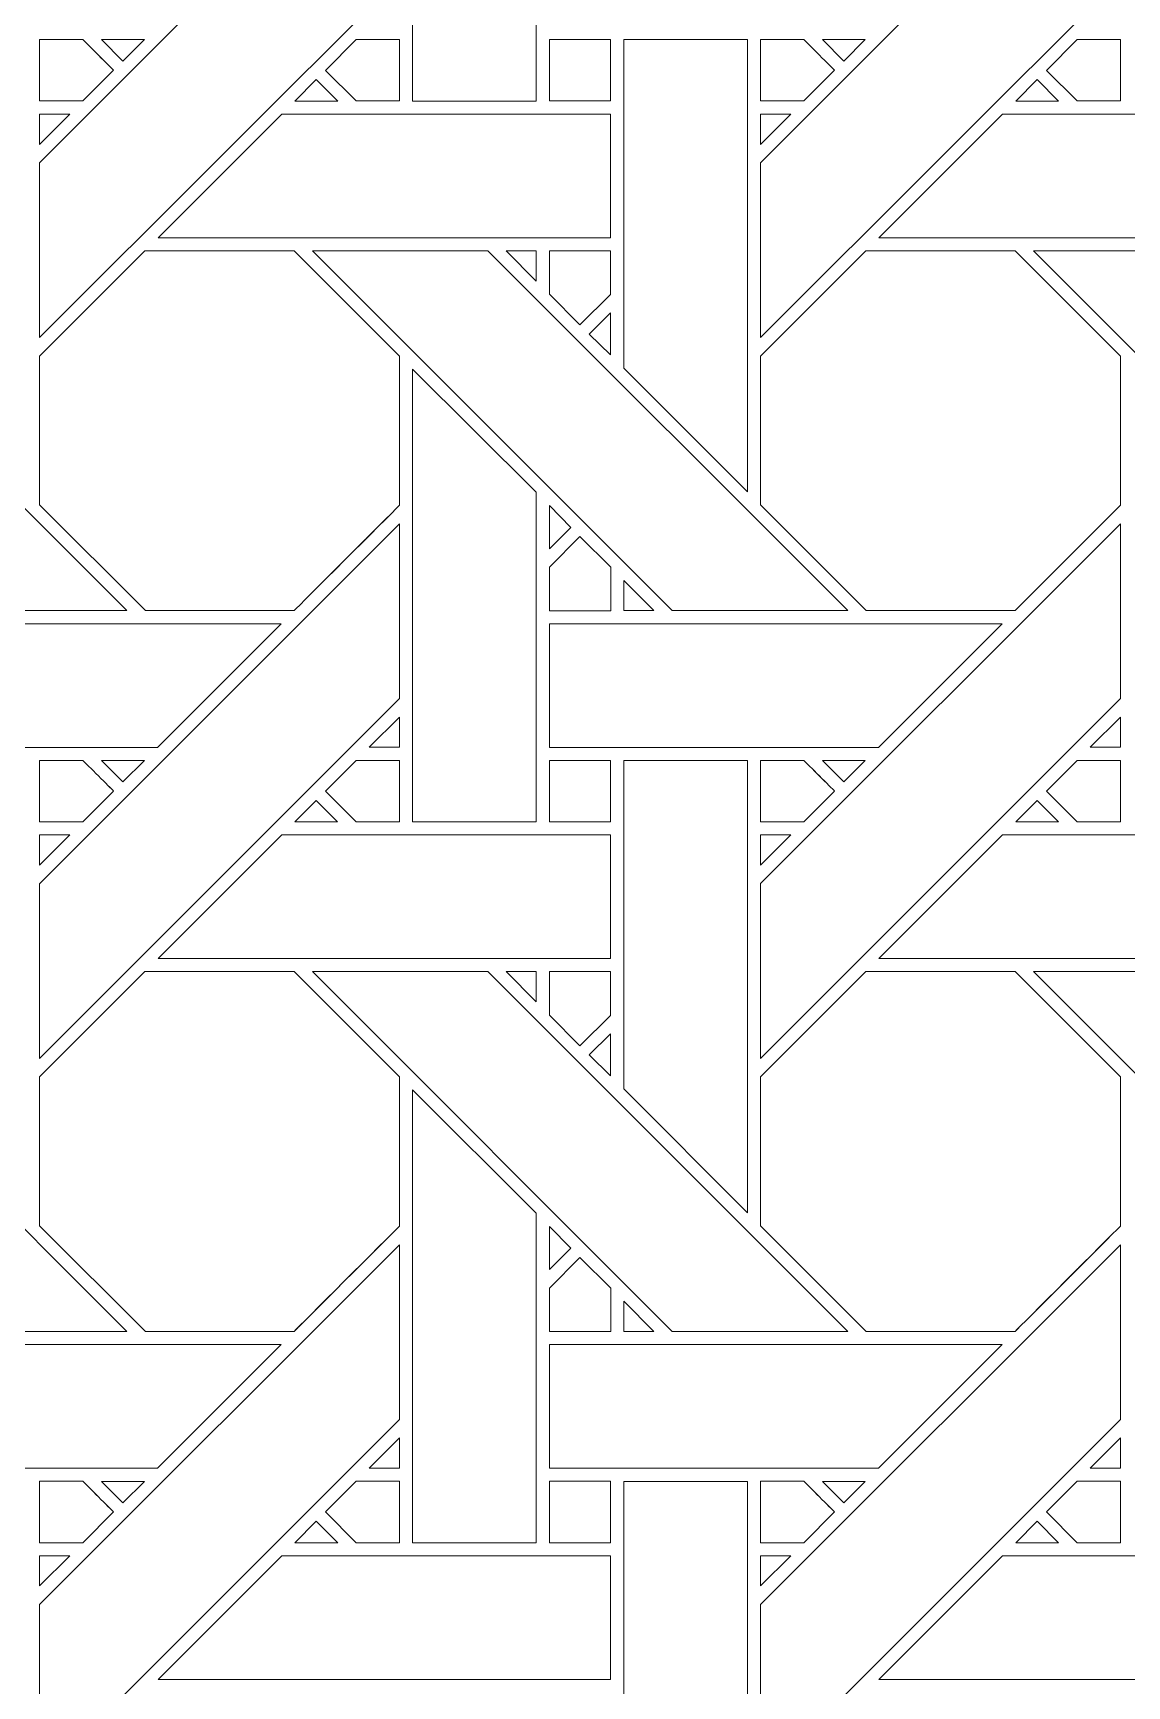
# Model space of a CAD drawing. Header units: inches. Extents: x 3.4 to 21.4, y 0.1 to 18.1.
# Drawn here: x 13.561 to 15, y 13.61 to 15.785 of the extents above; entities that cross this region are included whole.
import ezdxf

# ---------------------------------------------------------------- set-up
doc = ezdxf.new("R2010")
doc.units = ezdxf.units.IN
doc.header["$MEASUREMENT"] = 0
doc.layers.add('Design', color=7, linetype='Continuous', lineweight=0)

msp = doc.modelspace()

# ---------------------------------------------------------------- linework, layer by layer
at = {"layer": 'Design'}
for points, knots in [([(3.3829, 18.0948), (3.3829, 18.0948), (3.3829, 0.0948), (3.3829, 0.0948), (3.3829, 0.0948), (21.3829, 0.0948), (21.3829, 0.0948), (21.3829, 0.0948), (21.3829, 18.0948), (21.3829, 18.0948), (21.3829, 18.0948), (3.3829, 18.0948), (3.3829, 18.0948)], [0, 0, 0, 0, 1, 1, 1, 2, 2, 2, 3, 3, 3, 4, 4, 4, 4]), ([(4.2402, 17.2374), (4.2402, 17.2374), (4.2402, 0.9521), (4.2402, 0.9521), (4.2402, 0.9521), (20.5255, 0.9521), (20.5255, 0.9521), (20.5255, 0.9521), (20.5255, 17.2374), (20.5255, 17.2374), (20.5255, 17.2374), (4.2402, 17.2374), (4.2402, 17.2374)], [0, 0, 0, 0, 1, 1, 1, 2, 2, 2, 3, 3, 3, 4, 4, 4, 4]), ([(14.0599, 15.6955), (14.0599, 15.6955), (14.0599, 16.2913), (14.0599, 16.2913), (14.0599, 16.2913), (14.2227, 16.1292), (14.2227, 16.1292), (14.2227, 16.1292), (14.2227, 15.6955), (14.2227, 15.6955), (14.2227, 15.6955), (14.0599, 15.6955), (14.0599, 15.6955)], [0, 0, 0, 0, 1, 1, 1, 2, 2, 2, 3, 3, 3, 4, 4, 4, 4]), ([(14.0428, 15.8577), (14.0428, 15.8577), (13.5691, 15.3841), (13.5691, 15.3841), (13.5691, 15.3841), (13.5691, 15.6142), (13.5691, 15.6142), (13.5691, 15.6142), (14.0428, 16.0878), (14.0428, 16.0878), (14.0428, 16.0878), (14.0428, 15.8577), (14.0428, 15.8577)], [0, 0, 0, 0, 1, 1, 1, 2, 2, 2, 3, 3, 3, 4, 4, 4, 4]), ([(14.9915, 15.8577), (14.9915, 15.8577), (14.5179, 15.3841), (14.5179, 15.3841), (14.5179, 15.3841), (14.5179, 15.6142), (14.5179, 15.6142), (14.5179, 15.6142), (14.9915, 16.0878), (14.9915, 16.0878), (14.9915, 16.0878), (14.9915, 15.8577), (14.9915, 15.8577)], [0, 0, 0, 0, 1, 1, 1, 2, 2, 2, 3, 3, 3, 4, 4, 4, 4]), ([(13.6262, 15.7763), (13.6313, 15.7712), (13.6621, 15.7404), (13.6665, 15.736), (13.6665, 15.736), (13.6261, 15.6956), (13.6261, 15.6956), (13.6261, 15.6956), (13.5691, 15.6956), (13.5691, 15.6956), (13.5691, 15.6956), (13.5691, 15.7763), (13.5691, 15.7763), (13.5691, 15.7763), (13.6262, 15.7763), (13.6262, 15.7763)], [0, 0, 0, 0, 1, 1, 1, 2, 2, 2, 3, 3, 3, 4, 4, 4, 5, 5, 5, 5]), ([(13.6665, 15.736), (13.6665, 15.736), (13.6261, 15.6956), (13.6261, 15.6956), (13.6261, 15.6956), (13.5691, 15.6956), (13.5691, 15.6956), (13.5691, 15.6956), (13.5691, 15.7763), (13.5691, 15.7763), (13.5691, 15.7763), (13.6262, 15.7763), (13.6262, 15.7763), (13.6314, 15.7711), (13.6623, 15.7403), (13.6665, 15.736)], [0, 0, 0, 0, 1, 1, 1, 2, 2, 2, 3, 3, 3, 4, 4, 4, 5, 5, 5, 5]), ([(13.6505, 15.7763), (13.6505, 15.7763), (13.707, 15.7763), (13.707, 15.7763), (13.707, 15.7763), (13.6787, 15.7481), (13.6787, 15.7481), (13.6787, 15.7481), (13.6505, 15.7763), (13.6505, 15.7763)], [0, 0, 0, 0, 1, 1, 1, 2, 2, 2, 3, 3, 3, 3]), ([(13.9857, 15.6956), (13.9857, 15.6956), (13.9453, 15.7359), (13.9453, 15.7359), (13.9453, 15.7359), (13.9858, 15.7764), (13.9858, 15.7764), (13.9858, 15.7764), (14.0428, 15.7764), (14.0428, 15.7764), (14.0428, 15.7764), (14.0428, 15.6956), (14.0428, 15.6956), (14.0428, 15.6956), (13.9857, 15.6956), (13.9857, 15.6956)], [0, 0, 0, 0, 1, 1, 1, 2, 2, 2, 3, 3, 3, 4, 4, 4, 5, 5, 5, 5]), ([(14.0428, 15.6956), (14.0428, 15.6956), (13.9857, 15.6956), (13.9857, 15.6956), (13.9857, 15.6956), (13.9453, 15.7359), (13.9453, 15.7359), (13.9453, 15.7359), (13.9858, 15.7764), (13.9858, 15.7764), (13.9858, 15.7764), (14.0428, 15.7764), (14.0428, 15.7764), (14.0428, 15.7764), (14.0428, 15.6956), (14.0428, 15.6956)], [0, 0, 0, 0, 1, 1, 1, 2, 2, 2, 3, 3, 3, 4, 4, 4, 5, 5, 5, 5]), ([(14.24, 15.7763), (14.24, 15.7763), (14.3203, 15.7763), (14.3203, 15.7763), (14.3203, 15.7763), (14.3203, 15.6956), (14.3203, 15.6956), (14.3203, 15.6956), (14.24, 15.6956), (14.24, 15.6956), (14.24, 15.6956), (14.24, 15.7763), (14.24, 15.7763)], [0, 0, 0, 0, 1, 1, 1, 2, 2, 2, 3, 3, 3, 4, 4, 4, 4]), ([(14.24, 15.6956), (14.24, 15.6956), (14.24, 15.7763), (14.24, 15.7763), (14.24, 15.7763), (14.3203, 15.7763), (14.3203, 15.7763), (14.3203, 15.7763), (14.3203, 15.6956), (14.3203, 15.6956), (14.3203, 15.6956), (14.24, 15.6956), (14.24, 15.6956)], [0, 0, 0, 0, 1, 1, 1, 2, 2, 2, 3, 3, 3, 4, 4, 4, 4]), ([(14.3378, 15.3441), (14.3378, 15.3441), (14.3378, 15.7763), (14.3378, 15.7763), (14.3378, 15.7763), (14.5007, 15.7763), (14.5007, 15.7763), (14.5007, 15.7763), (14.5007, 15.1812), (14.5007, 15.1812), (14.5007, 15.1812), (14.3378, 15.3441), (14.3378, 15.3441)], [0, 0, 0, 0, 1, 1, 1, 2, 2, 2, 3, 3, 3, 4, 4, 4, 4]), ([(14.5749, 15.7763), (14.5801, 15.7712), (14.6108, 15.7404), (14.6153, 15.736), (14.6153, 15.736), (14.5748, 15.6956), (14.5748, 15.6956), (14.5748, 15.6956), (14.5179, 15.6956), (14.5179, 15.6956), (14.5179, 15.6956), (14.5179, 15.7763), (14.5179, 15.7763), (14.5179, 15.7763), (14.5749, 15.7763), (14.5749, 15.7763)], [0, 0, 0, 0, 1, 1, 1, 2, 2, 2, 3, 3, 3, 4, 4, 4, 5, 5, 5, 5]), ([(14.6153, 15.736), (14.6153, 15.736), (14.5748, 15.6956), (14.5748, 15.6956), (14.5748, 15.6956), (14.5179, 15.6956), (14.5179, 15.6956), (14.5179, 15.6956), (14.5179, 15.7763), (14.5179, 15.7763), (14.5179, 15.7763), (14.5749, 15.7763), (14.5749, 15.7763), (14.5801, 15.7712), (14.6108, 15.7404), (14.6153, 15.736)], [0, 0, 0, 0, 1, 1, 1, 2, 2, 2, 3, 3, 3, 4, 4, 4, 5, 5, 5, 5]), ([(14.5993, 15.7763), (14.5993, 15.7763), (14.6557, 15.7763), (14.6557, 15.7763), (14.6557, 15.7763), (14.6275, 15.7481), (14.6275, 15.7481), (14.6275, 15.7481), (14.5993, 15.7763), (14.5993, 15.7763)], [0, 0, 0, 0, 1, 1, 1, 2, 2, 2, 3, 3, 3, 3]), ([(14.9344, 15.6956), (14.9344, 15.6956), (14.8941, 15.7359), (14.8941, 15.7359), (14.8941, 15.7359), (14.9345, 15.7764), (14.9345, 15.7764), (14.9345, 15.7764), (14.9915, 15.7764), (14.9915, 15.7764), (14.9915, 15.7764), (14.9915, 15.6956), (14.9915, 15.6956), (14.9915, 15.6956), (14.9344, 15.6956), (14.9344, 15.6956)], [0, 0, 0, 0, 1, 1, 1, 2, 2, 2, 3, 3, 3, 4, 4, 4, 5, 5, 5, 5]), ([(14.9915, 15.6956), (14.9915, 15.6956), (14.9344, 15.6956), (14.9344, 15.6956), (14.9344, 15.6956), (14.8941, 15.7359), (14.8941, 15.7359), (14.8941, 15.7359), (14.9345, 15.7764), (14.9345, 15.7764), (14.9345, 15.7764), (14.9915, 15.7764), (14.9915, 15.7764), (14.9915, 15.7764), (14.9915, 15.6956), (14.9915, 15.6956)], [0, 0, 0, 0, 1, 1, 1, 2, 2, 2, 3, 3, 3, 4, 4, 4, 5, 5, 5, 5]), ([(13.905, 15.6955), (13.905, 15.6955), (13.9332, 15.7238), (13.9332, 15.7238), (13.9332, 15.7238), (13.9615, 15.6955), (13.9615, 15.6955), (13.9615, 15.6955), (13.905, 15.6955), (13.905, 15.6955)], [0, 0, 0, 0, 1, 1, 1, 2, 2, 2, 3, 3, 3, 3]), ([(14.8537, 15.6955), (14.8537, 15.6955), (14.8819, 15.7238), (14.8819, 15.7238), (14.8819, 15.7238), (14.9102, 15.6955), (14.9102, 15.6955), (14.9102, 15.6955), (14.8537, 15.6955), (14.8537, 15.6955)], [0, 0, 0, 0, 1, 1, 1, 2, 2, 2, 3, 3, 3, 3]), ([(13.609, 15.6784), (13.609, 15.6784), (13.5691, 15.6385), (13.5691, 15.6385), (13.5691, 15.6385), (13.5691, 15.6784), (13.5691, 15.6784), (13.5691, 15.6784), (13.609, 15.6784), (13.609, 15.6784)], [0, 0, 0, 0, 1, 1, 1, 2, 2, 2, 3, 3, 3, 3]), ([(14.3203, 15.6784), (14.3203, 15.6784), (14.3203, 15.5155), (14.3203, 15.5155), (14.3203, 15.5155), (13.725, 15.5155), (13.725, 15.5155), (13.725, 15.5155), (13.8878, 15.6784), (13.8878, 15.6784), (13.8878, 15.6784), (14.3203, 15.6784), (14.3203, 15.6784)], [0, 0, 0, 0, 1, 1, 1, 2, 2, 2, 3, 3, 3, 4, 4, 4, 4]), ([(14.5577, 15.6784), (14.5577, 15.6784), (14.5179, 15.6385), (14.5179, 15.6385), (14.5179, 15.6385), (14.5179, 15.6784), (14.5179, 15.6784), (14.5179, 15.6784), (14.5577, 15.6784), (14.5577, 15.6784)], [0, 0, 0, 0, 1, 1, 1, 2, 2, 2, 3, 3, 3, 3]), ([(15.269, 15.6784), (15.269, 15.6784), (15.269, 15.5155), (15.269, 15.5155), (15.269, 15.5155), (14.6737, 15.5155), (14.6737, 15.5155), (14.6737, 15.5155), (14.8365, 15.6784), (14.8365, 15.6784), (14.8365, 15.6784), (15.269, 15.6784), (15.269, 15.6784)], [0, 0, 0, 0, 1, 1, 1, 2, 2, 2, 3, 3, 3, 4, 4, 4, 4]), ([(13.6841, 15.0248), (13.6841, 15.0248), (13.4531, 15.0248), (13.4531, 15.0248), (13.4531, 15.0248), (12.9795, 15.4984), (12.9795, 15.4984), (12.9795, 15.4984), (13.2105, 15.4984), (13.2105, 15.4984), (13.2105, 15.4984), (13.6841, 15.0248), (13.6841, 15.0248)], [0, 0, 0, 0, 1, 1, 1, 2, 2, 2, 3, 3, 3, 4, 4, 4, 4]), ([(13.7078, 15.4985), (13.7078, 15.4985), (13.904, 15.4985), (13.904, 15.4985), (13.904, 15.4985), (14.0428, 15.3597), (14.0428, 15.3597), (14.0428, 15.3597), (14.0428, 15.1635), (14.0428, 15.1635), (14.025, 15.1456), (13.9131, 15.0339), (13.9041, 15.0248), (13.9041, 15.0248), (13.7084, 15.0248), (13.7084, 15.0248), (13.7084, 15.0248), (13.5691, 15.1641), (13.5691, 15.1641), (13.5691, 15.1641), (13.5691, 15.3597), (13.5691, 15.3597), (13.5691, 15.3597), (13.7078, 15.4985), (13.7078, 15.4985)], [0, 0, 0, 0, 1, 1, 1, 2, 2, 2, 3, 3, 3, 4, 4, 4, 5, 5, 5, 6, 6, 6, 7, 7, 7, 8, 8, 8, 8]), ([(14.0428, 15.3597), (14.0428, 15.3597), (14.0428, 15.1635), (14.0428, 15.1635), (14.0248, 15.1454), (13.913, 15.0337), (13.9041, 15.0248), (13.9041, 15.0248), (13.7084, 15.0248), (13.7084, 15.0248), (13.7084, 15.0248), (13.5691, 15.1641), (13.5691, 15.1641), (13.5691, 15.1641), (13.5691, 15.3597), (13.5691, 15.3597), (13.5691, 15.3597), (13.7078, 15.4985), (13.7078, 15.4985), (13.7078, 15.4985), (13.904, 15.4985), (13.904, 15.4985), (13.904, 15.4985), (14.0428, 15.3597), (14.0428, 15.3597)], [0, 0, 0, 0, 1, 1, 1, 2, 2, 2, 3, 3, 3, 4, 4, 4, 5, 5, 5, 6, 6, 6, 7, 7, 7, 8, 8, 8, 8]), ([(14.6329, 15.0248), (14.6329, 15.0248), (14.4018, 15.0248), (14.4018, 15.0248), (14.4018, 15.0248), (13.9283, 15.4984), (13.9283, 15.4984), (13.9283, 15.4984), (14.1592, 15.4984), (14.1592, 15.4984), (14.1592, 15.4984), (14.6329, 15.0248), (14.6329, 15.0248)], [0, 0, 0, 0, 1, 1, 1, 2, 2, 2, 3, 3, 3, 4, 4, 4, 4]), ([(14.1833, 15.4984), (14.1833, 15.4984), (14.2228, 15.4984), (14.2228, 15.4984), (14.2228, 15.4984), (14.2228, 15.4586), (14.2228, 15.4586), (14.2228, 15.4586), (14.1833, 15.4984), (14.1833, 15.4984)], [0, 0, 0, 0, 1, 1, 1, 2, 2, 2, 3, 3, 3, 3]), ([(14.3203, 15.4985), (14.3203, 15.4985), (14.3203, 15.4409), (14.3203, 15.4409), (14.3203, 15.4409), (14.2803, 15.4009), (14.2803, 15.4009), (14.2803, 15.4009), (14.24, 15.4413), (14.24, 15.4413), (14.24, 15.4413), (14.24, 15.4985), (14.24, 15.4985), (14.24, 15.4985), (14.3203, 15.4985), (14.3203, 15.4985)], [0, 0, 0, 0, 1, 1, 1, 2, 2, 2, 3, 3, 3, 4, 4, 4, 5, 5, 5, 5]), ([(14.2803, 15.4009), (14.2803, 15.4009), (14.24, 15.4413), (14.24, 15.4413), (14.24, 15.4413), (14.24, 15.4985), (14.24, 15.4985), (14.24, 15.4985), (14.3203, 15.4985), (14.3203, 15.4985), (14.3203, 15.4985), (14.3203, 15.4409), (14.3203, 15.4409), (14.3203, 15.4409), (14.2803, 15.4009), (14.2803, 15.4009)], [0, 0, 0, 0, 1, 1, 1, 2, 2, 2, 3, 3, 3, 4, 4, 4, 5, 5, 5, 5]), ([(14.6566, 15.4985), (14.6566, 15.4985), (14.8528, 15.4985), (14.8528, 15.4985), (14.8528, 15.4985), (14.9915, 15.3597), (14.9915, 15.3597), (14.9915, 15.3597), (14.9915, 15.1635), (14.9915, 15.1635), (14.9737, 15.1456), (14.8618, 15.0339), (14.8528, 15.0248), (14.8528, 15.0248), (14.6571, 15.0248), (14.6571, 15.0248), (14.6571, 15.0248), (14.5179, 15.1641), (14.5179, 15.1641), (14.5179, 15.1641), (14.5179, 15.3597), (14.5179, 15.3597), (14.5179, 15.3597), (14.6566, 15.4985), (14.6566, 15.4985)], [0, 0, 0, 0, 1, 1, 1, 2, 2, 2, 3, 3, 3, 4, 4, 4, 5, 5, 5, 6, 6, 6, 7, 7, 7, 8, 8, 8, 8]), ([(14.9915, 15.3597), (14.9915, 15.3597), (14.9915, 15.1635), (14.9915, 15.1635), (14.9736, 15.1455), (14.8617, 15.0338), (14.8528, 15.0248), (14.8528, 15.0248), (14.6571, 15.0248), (14.6571, 15.0248), (14.6571, 15.0248), (14.5179, 15.1641), (14.5179, 15.1641), (14.5179, 15.1641), (14.5179, 15.3597), (14.5179, 15.3597), (14.5179, 15.3597), (14.6566, 15.4985), (14.6566, 15.4985), (14.6566, 15.4985), (14.8528, 15.4985), (14.8528, 15.4985), (14.8528, 15.4985), (14.9915, 15.3597), (14.9915, 15.3597)], [0, 0, 0, 0, 1, 1, 1, 2, 2, 2, 3, 3, 3, 4, 4, 4, 5, 5, 5, 6, 6, 6, 7, 7, 7, 8, 8, 8, 8]), ([(15.5816, 15.0248), (15.5816, 15.0248), (15.3505, 15.0248), (15.3505, 15.0248), (15.3505, 15.0248), (14.877, 15.4984), (14.877, 15.4984), (14.877, 15.4984), (15.1079, 15.4984), (15.1079, 15.4984), (15.1079, 15.4984), (15.5816, 15.0248), (15.5816, 15.0248)], [0, 0, 0, 0, 1, 1, 1, 2, 2, 2, 3, 3, 3, 4, 4, 4, 4]), ([(14.3203, 15.4166), (14.3203, 15.4166), (14.3203, 15.3614), (14.3203, 15.3614), (14.3203, 15.3614), (14.2925, 15.3888), (14.2925, 15.3888), (14.2925, 15.3888), (14.3203, 15.4166), (14.3203, 15.4166)], [0, 0, 0, 0, 1, 1, 1, 2, 2, 2, 3, 3, 3, 3]), ([(14.0599, 14.7468), (14.0599, 14.7468), (14.0599, 15.3426), (14.0599, 15.3426), (14.0599, 15.3426), (14.2227, 15.1805), (14.2227, 15.1805), (14.2227, 15.1805), (14.2227, 14.7468), (14.2227, 14.7468), (14.2227, 14.7468), (14.0599, 14.7468), (14.0599, 14.7468)], [0, 0, 0, 0, 1, 1, 1, 2, 2, 2, 3, 3, 3, 4, 4, 4, 4]), ([(14.24, 15.1062), (14.24, 15.1062), (14.24, 15.163), (14.24, 15.163), (14.24, 15.163), (14.2682, 15.1344), (14.2682, 15.1344), (14.2682, 15.1344), (14.24, 15.1062), (14.24, 15.1062)], [0, 0, 0, 0, 1, 1, 1, 2, 2, 2, 3, 3, 3, 3]), ([(14.0428, 14.909), (14.0428, 14.909), (13.5691, 14.4354), (13.5691, 14.4354), (13.5691, 14.4354), (13.5691, 14.6654), (13.5691, 14.6654), (13.5691, 14.6654), (14.0428, 15.139), (14.0428, 15.139), (14.0428, 15.139), (14.0428, 14.909), (14.0428, 14.909)], [0, 0, 0, 0, 1, 1, 1, 2, 2, 2, 3, 3, 3, 4, 4, 4, 4]), ([(14.24, 15.0246), (14.24, 15.0246), (14.24, 15.0819), (14.24, 15.0819), (14.24, 15.0819), (14.2803, 15.1222), (14.2803, 15.1222), (14.2803, 15.1222), (14.3207, 15.0819), (14.3207, 15.0819), (14.3207, 15.0819), (14.3207, 15.0246), (14.3207, 15.0246), (14.3207, 15.0246), (14.24, 15.0246), (14.24, 15.0246)], [0, 0, 0, 0, 1, 1, 1, 2, 2, 2, 3, 3, 3, 4, 4, 4, 5, 5, 5, 5]), ([(14.2803, 15.1222), (14.2803, 15.1222), (14.3207, 15.0819), (14.3207, 15.0819), (14.3207, 15.0819), (14.3207, 15.0246), (14.3207, 15.0246), (14.3207, 15.0246), (14.24, 15.0246), (14.24, 15.0246), (14.24, 15.0246), (14.24, 15.0819), (14.24, 15.0819), (14.24, 15.0819), (14.2803, 15.1222), (14.2803, 15.1222)], [0, 0, 0, 0, 1, 1, 1, 2, 2, 2, 3, 3, 3, 4, 4, 4, 5, 5, 5, 5]), ([(14.9915, 14.909), (14.9915, 14.909), (14.5179, 14.4354), (14.5179, 14.4354), (14.5179, 14.4354), (14.5179, 14.6655), (14.5179, 14.6655), (14.5179, 14.6655), (14.9915, 15.1391), (14.9915, 15.1391), (14.9915, 15.1391), (14.9915, 14.909), (14.9915, 14.909)], [0, 0, 0, 0, 1, 1, 1, 2, 2, 2, 3, 3, 3, 4, 4, 4, 4]), ([(14.3379, 15.0248), (14.3379, 15.0248), (14.3379, 15.0646), (14.3379, 15.0646), (14.3379, 15.0646), (14.3776, 15.0248), (14.3776, 15.0248), (14.3776, 15.0248), (14.3379, 15.0248), (14.3379, 15.0248)], [0, 0, 0, 0, 1, 1, 1, 2, 2, 2, 3, 3, 3, 3]), ([(13.887, 15.0075), (13.887, 15.0075), (13.7242, 14.8448), (13.7242, 14.8448), (13.7242, 14.8448), (13.2913, 14.8448), (13.2913, 14.8448), (13.2913, 14.8448), (13.2913, 15.0075), (13.2913, 15.0075), (13.2913, 15.0075), (13.887, 15.0075), (13.887, 15.0075)], [0, 0, 0, 0, 1, 1, 1, 2, 2, 2, 3, 3, 3, 4, 4, 4, 4]), ([(14.8357, 15.0075), (14.8357, 15.0075), (14.673, 14.8448), (14.673, 14.8448), (14.673, 14.8448), (14.24, 14.8448), (14.24, 14.8448), (14.24, 14.8448), (14.24, 15.0075), (14.24, 15.0075), (14.24, 15.0075), (14.8357, 15.0075), (14.8357, 15.0075)], [0, 0, 0, 0, 1, 1, 1, 2, 2, 2, 3, 3, 3, 4, 4, 4, 4]), ([(14.003, 14.8449), (14.003, 14.8449), (14.0428, 14.8846), (14.0428, 14.8846), (14.0428, 14.8846), (14.0428, 14.8449), (14.0428, 14.8449), (14.0428, 14.8449), (14.003, 14.8449), (14.003, 14.8449)], [0, 0, 0, 0, 1, 1, 1, 2, 2, 2, 3, 3, 3, 3]), ([(14.9517, 14.8449), (14.9517, 14.8449), (14.9915, 14.8846), (14.9915, 14.8846), (14.9915, 14.8846), (14.9915, 14.8449), (14.9915, 14.8449), (14.9915, 14.8449), (14.9517, 14.8449), (14.9517, 14.8449)], [0, 0, 0, 0, 1, 1, 1, 2, 2, 2, 3, 3, 3, 3]), ([(13.6262, 14.8276), (13.6313, 14.8225), (13.6621, 14.7917), (13.6665, 14.7873), (13.6665, 14.7873), (13.6261, 14.7468), (13.6261, 14.7468), (13.6261, 14.7468), (13.5691, 14.7468), (13.5691, 14.7468), (13.5691, 14.7468), (13.5691, 14.8276), (13.5691, 14.8276), (13.5691, 14.8276), (13.6262, 14.8276), (13.6262, 14.8276)], [0, 0, 0, 0, 1, 1, 1, 2, 2, 2, 3, 3, 3, 4, 4, 4, 5, 5, 5, 5]), ([(13.6665, 14.7873), (13.6665, 14.7873), (13.6261, 14.7468), (13.6261, 14.7468), (13.6261, 14.7468), (13.5691, 14.7468), (13.5691, 14.7468), (13.5691, 14.7468), (13.5691, 14.8276), (13.5691, 14.8276), (13.5691, 14.8276), (13.6262, 14.8276), (13.6262, 14.8276), (13.6312, 14.8226), (13.662, 14.7918), (13.6665, 14.7873)], [0, 0, 0, 0, 1, 1, 1, 2, 2, 2, 3, 3, 3, 4, 4, 4, 5, 5, 5, 5]), ([(13.6505, 14.8276), (13.6505, 14.8276), (13.707, 14.8276), (13.707, 14.8276), (13.707, 14.8276), (13.6787, 14.7994), (13.6787, 14.7994), (13.6787, 14.7994), (13.6505, 14.8276), (13.6505, 14.8276)], [0, 0, 0, 0, 1, 1, 1, 2, 2, 2, 3, 3, 3, 3]), ([(13.9857, 14.7468), (13.9857, 14.7468), (13.9453, 14.7872), (13.9453, 14.7872), (13.9453, 14.7872), (13.9858, 14.8276), (13.9858, 14.8276), (13.9858, 14.8276), (14.0428, 14.8276), (14.0428, 14.8276), (14.0428, 14.8276), (14.0428, 14.7468), (14.0428, 14.7468), (14.0428, 14.7468), (13.9857, 14.7468), (13.9857, 14.7468)], [0, 0, 0, 0, 1, 1, 1, 2, 2, 2, 3, 3, 3, 4, 4, 4, 5, 5, 5, 5]), ([(14.0428, 14.7468), (14.0428, 14.7468), (13.9857, 14.7468), (13.9857, 14.7468), (13.9857, 14.7468), (13.9453, 14.7872), (13.9453, 14.7872), (13.9453, 14.7872), (13.9858, 14.8276), (13.9858, 14.8276), (13.9858, 14.8276), (14.0428, 14.8276), (14.0428, 14.8276), (14.0428, 14.8276), (14.0428, 14.7468), (14.0428, 14.7468)], [0, 0, 0, 0, 1, 1, 1, 2, 2, 2, 3, 3, 3, 4, 4, 4, 5, 5, 5, 5]), ([(14.24, 14.8276), (14.24, 14.8276), (14.3203, 14.8276), (14.3203, 14.8276), (14.3203, 14.8276), (14.3203, 14.7468), (14.3203, 14.7468), (14.3203, 14.7468), (14.24, 14.7468), (14.24, 14.7468), (14.24, 14.7468), (14.24, 14.8276), (14.24, 14.8276)], [0, 0, 0, 0, 1, 1, 1, 2, 2, 2, 3, 3, 3, 4, 4, 4, 4]), ([(14.24, 14.7468), (14.24, 14.7468), (14.24, 14.8276), (14.24, 14.8276), (14.24, 14.8276), (14.3203, 14.8276), (14.3203, 14.8276), (14.3203, 14.8276), (14.3203, 14.7468), (14.3203, 14.7468), (14.3203, 14.7468), (14.24, 14.7468), (14.24, 14.7468)], [0, 0, 0, 0, 1, 1, 1, 2, 2, 2, 3, 3, 3, 4, 4, 4, 4]), ([(14.3378, 14.3954), (14.3378, 14.3954), (14.3378, 14.8276), (14.3378, 14.8276), (14.3378, 14.8276), (14.5007, 14.8276), (14.5007, 14.8276), (14.5007, 14.8276), (14.5007, 14.2324), (14.5007, 14.2324), (14.5007, 14.2324), (14.3378, 14.3954), (14.3378, 14.3954)], [0, 0, 0, 0, 1, 1, 1, 2, 2, 2, 3, 3, 3, 4, 4, 4, 4]), ([(14.5749, 14.8276), (14.5801, 14.8225), (14.6108, 14.7917), (14.6153, 14.7873), (14.6153, 14.7873), (14.5748, 14.7468), (14.5748, 14.7468), (14.5748, 14.7468), (14.5179, 14.7468), (14.5179, 14.7468), (14.5179, 14.7468), (14.5179, 14.8276), (14.5179, 14.8276), (14.5179, 14.8276), (14.5749, 14.8276), (14.5749, 14.8276)], [0, 0, 0, 0, 1, 1, 1, 2, 2, 2, 3, 3, 3, 4, 4, 4, 5, 5, 5, 5]), ([(14.6153, 14.7873), (14.6153, 14.7873), (14.5748, 14.7468), (14.5748, 14.7468), (14.5748, 14.7468), (14.5179, 14.7468), (14.5179, 14.7468), (14.5179, 14.7468), (14.5179, 14.8276), (14.5179, 14.8276), (14.5179, 14.8276), (14.5749, 14.8276), (14.5749, 14.8276), (14.5802, 14.8224), (14.6109, 14.7916), (14.6153, 14.7873)], [0, 0, 0, 0, 1, 1, 1, 2, 2, 2, 3, 3, 3, 4, 4, 4, 5, 5, 5, 5]), ([(14.5993, 14.8276), (14.5993, 14.8276), (14.6557, 14.8276), (14.6557, 14.8276), (14.6557, 14.8276), (14.6275, 14.7994), (14.6275, 14.7994), (14.6275, 14.7994), (14.5993, 14.8276), (14.5993, 14.8276)], [0, 0, 0, 0, 1, 1, 1, 2, 2, 2, 3, 3, 3, 3]), ([(14.9344, 14.7468), (14.9344, 14.7468), (14.8941, 14.7872), (14.8941, 14.7872), (14.8941, 14.7872), (14.9345, 14.8276), (14.9345, 14.8276), (14.9345, 14.8276), (14.9915, 14.8276), (14.9915, 14.8276), (14.9915, 14.8276), (14.9915, 14.7468), (14.9915, 14.7468), (14.9915, 14.7468), (14.9344, 14.7468), (14.9344, 14.7468)], [0, 0, 0, 0, 1, 1, 1, 2, 2, 2, 3, 3, 3, 4, 4, 4, 5, 5, 5, 5]), ([(14.9915, 14.7468), (14.9915, 14.7468), (14.9344, 14.7468), (14.9344, 14.7468), (14.9344, 14.7468), (14.8941, 14.7872), (14.8941, 14.7872), (14.8941, 14.7872), (14.9345, 14.8276), (14.9345, 14.8276), (14.9345, 14.8276), (14.9915, 14.8276), (14.9915, 14.8276), (14.9915, 14.8276), (14.9915, 14.7468), (14.9915, 14.7468)], [0, 0, 0, 0, 1, 1, 1, 2, 2, 2, 3, 3, 3, 4, 4, 4, 5, 5, 5, 5]), ([(13.905, 14.7468), (13.905, 14.7468), (13.9332, 14.775), (13.9332, 14.775), (13.9332, 14.775), (13.9614, 14.7468), (13.9614, 14.7468), (13.9614, 14.7468), (13.905, 14.7468), (13.905, 14.7468)], [0, 0, 0, 0, 1, 1, 1, 2, 2, 2, 3, 3, 3, 3]), ([(14.8537, 14.7468), (14.8537, 14.7468), (14.8819, 14.775), (14.8819, 14.775), (14.8819, 14.775), (14.9102, 14.7468), (14.9102, 14.7468), (14.9102, 14.7468), (14.8537, 14.7468), (14.8537, 14.7468)], [0, 0, 0, 0, 1, 1, 1, 2, 2, 2, 3, 3, 3, 3]), ([(13.609, 14.7296), (13.609, 14.7296), (13.5691, 14.6898), (13.5691, 14.6898), (13.5691, 14.6898), (13.5691, 14.7296), (13.5691, 14.7296), (13.5691, 14.7296), (13.609, 14.7296), (13.609, 14.7296)], [0, 0, 0, 0, 1, 1, 1, 2, 2, 2, 3, 3, 3, 3]), ([(14.3203, 14.7296), (14.3203, 14.7296), (14.3203, 14.5668), (14.3203, 14.5668), (14.3203, 14.5668), (13.725, 14.5668), (13.725, 14.5668), (13.725, 14.5668), (13.8878, 14.7296), (13.8878, 14.7296), (13.8878, 14.7296), (14.3203, 14.7296), (14.3203, 14.7296)], [0, 0, 0, 0, 1, 1, 1, 2, 2, 2, 3, 3, 3, 4, 4, 4, 4]), ([(14.5577, 14.7296), (14.5577, 14.7296), (14.5179, 14.6898), (14.5179, 14.6898), (14.5179, 14.6898), (14.5179, 14.7296), (14.5179, 14.7296), (14.5179, 14.7296), (14.5577, 14.7296), (14.5577, 14.7296)], [0, 0, 0, 0, 1, 1, 1, 2, 2, 2, 3, 3, 3, 3]), ([(15.269, 14.7296), (15.269, 14.7296), (15.269, 14.5668), (15.269, 14.5668), (15.269, 14.5668), (14.6737, 14.5668), (14.6737, 14.5668), (14.6737, 14.5668), (14.8365, 14.7296), (14.8365, 14.7296), (14.8365, 14.7296), (15.269, 14.7296), (15.269, 14.7296)], [0, 0, 0, 0, 1, 1, 1, 2, 2, 2, 3, 3, 3, 4, 4, 4, 4]), ([(13.6841, 14.076), (13.6841, 14.076), (13.4531, 14.076), (13.4531, 14.076), (13.4531, 14.076), (12.9795, 14.5497), (12.9795, 14.5497), (12.9795, 14.5497), (13.2105, 14.5497), (13.2105, 14.5497), (13.2105, 14.5497), (13.6841, 14.076), (13.6841, 14.076)], [0, 0, 0, 0, 1, 1, 1, 2, 2, 2, 3, 3, 3, 4, 4, 4, 4]), ([(13.7078, 14.5497), (13.7078, 14.5497), (13.904, 14.5497), (13.904, 14.5497), (13.904, 14.5497), (14.0428, 14.411), (14.0428, 14.411), (14.0428, 14.411), (14.0428, 14.2148), (14.0428, 14.2148), (14.025, 14.1969), (13.9131, 14.0851), (13.9041, 14.0761), (13.9041, 14.0761), (13.7084, 14.0761), (13.7084, 14.0761), (13.7084, 14.0761), (13.5691, 14.2153), (13.5691, 14.2153), (13.5691, 14.2153), (13.5691, 14.411), (13.5691, 14.411), (13.5691, 14.411), (13.7078, 14.5497), (13.7078, 14.5497)], [0, 0, 0, 0, 1, 1, 1, 2, 2, 2, 3, 3, 3, 4, 4, 4, 5, 5, 5, 6, 6, 6, 7, 7, 7, 8, 8, 8, 8]), ([(14.0428, 14.411), (14.0428, 14.411), (14.0428, 14.2148), (14.0428, 14.2148), (14.0244, 14.1963), (13.9126, 14.0847), (13.9041, 14.0761), (13.9041, 14.0761), (13.7084, 14.0761), (13.7084, 14.0761), (13.7084, 14.0761), (13.5691, 14.2153), (13.5691, 14.2153), (13.5691, 14.2153), (13.5691, 14.411), (13.5691, 14.411), (13.5691, 14.411), (13.7078, 14.5497), (13.7078, 14.5497), (13.7078, 14.5497), (13.904, 14.5497), (13.904, 14.5497), (13.904, 14.5497), (14.0428, 14.411), (14.0428, 14.411)], [0, 0, 0, 0, 1, 1, 1, 2, 2, 2, 3, 3, 3, 4, 4, 4, 5, 5, 5, 6, 6, 6, 7, 7, 7, 8, 8, 8, 8]), ([(14.6329, 14.076), (14.6329, 14.076), (14.4018, 14.076), (14.4018, 14.076), (14.4018, 14.076), (13.9283, 14.5497), (13.9283, 14.5497), (13.9283, 14.5497), (14.1592, 14.5497), (14.1592, 14.5497), (14.1592, 14.5497), (14.6329, 14.076), (14.6329, 14.076)], [0, 0, 0, 0, 1, 1, 1, 2, 2, 2, 3, 3, 3, 4, 4, 4, 4]), ([(14.1833, 14.5497), (14.1833, 14.5497), (14.2228, 14.5497), (14.2228, 14.5497), (14.2228, 14.5497), (14.2228, 14.5099), (14.2228, 14.5099), (14.2228, 14.5099), (14.1833, 14.5497), (14.1833, 14.5497)], [0, 0, 0, 0, 1, 1, 1, 2, 2, 2, 3, 3, 3, 3]), ([(14.3203, 14.5497), (14.3203, 14.5497), (14.3203, 14.4921), (14.3203, 14.4921), (14.3203, 14.4921), (14.2803, 14.4522), (14.2803, 14.4522), (14.2803, 14.4522), (14.24, 14.4925), (14.24, 14.4925), (14.24, 14.4925), (14.24, 14.5497), (14.24, 14.5497), (14.24, 14.5497), (14.3203, 14.5497), (14.3203, 14.5497)], [0, 0, 0, 0, 1, 1, 1, 2, 2, 2, 3, 3, 3, 4, 4, 4, 5, 5, 5, 5]), ([(14.2803, 14.4522), (14.2803, 14.4522), (14.24, 14.4925), (14.24, 14.4925), (14.24, 14.4925), (14.24, 14.5497), (14.24, 14.5497), (14.24, 14.5497), (14.3203, 14.5497), (14.3203, 14.5497), (14.3203, 14.5497), (14.3203, 14.4921), (14.3203, 14.4921), (14.3203, 14.4921), (14.2803, 14.4522), (14.2803, 14.4522)], [0, 0, 0, 0, 1, 1, 1, 2, 2, 2, 3, 3, 3, 4, 4, 4, 5, 5, 5, 5]), ([(14.6566, 14.5497), (14.6566, 14.5497), (14.8528, 14.5497), (14.8528, 14.5497), (14.8528, 14.5497), (14.9915, 14.411), (14.9915, 14.411), (14.9915, 14.411), (14.9915, 14.2148), (14.9915, 14.2148), (14.9737, 14.1969), (14.8618, 14.0851), (14.8528, 14.0761), (14.8528, 14.0761), (14.6571, 14.0761), (14.6571, 14.0761), (14.6571, 14.0761), (14.5179, 14.2153), (14.5179, 14.2153), (14.5179, 14.2153), (14.5179, 14.411), (14.5179, 14.411), (14.5179, 14.411), (14.6566, 14.5497), (14.6566, 14.5497)], [0, 0, 0, 0, 1, 1, 1, 2, 2, 2, 3, 3, 3, 4, 4, 4, 5, 5, 5, 6, 6, 6, 7, 7, 7, 8, 8, 8, 8]), ([(14.9915, 14.411), (14.9915, 14.411), (14.9915, 14.2148), (14.9915, 14.2148), (14.9734, 14.1965), (14.8615, 14.0848), (14.8528, 14.0761), (14.8528, 14.0761), (14.6571, 14.0761), (14.6571, 14.0761), (14.6571, 14.0761), (14.5179, 14.2153), (14.5179, 14.2153), (14.5179, 14.2153), (14.5179, 14.411), (14.5179, 14.411), (14.5179, 14.411), (14.6566, 14.5497), (14.6566, 14.5497), (14.6566, 14.5497), (14.8528, 14.5497), (14.8528, 14.5497), (14.8528, 14.5497), (14.9915, 14.411), (14.9915, 14.411)], [0, 0, 0, 0, 1, 1, 1, 2, 2, 2, 3, 3, 3, 4, 4, 4, 5, 5, 5, 6, 6, 6, 7, 7, 7, 8, 8, 8, 8]), ([(15.5816, 14.076), (15.5816, 14.076), (15.3506, 14.076), (15.3506, 14.076), (15.3506, 14.076), (14.877, 14.5497), (14.877, 14.5497), (14.877, 14.5497), (15.1079, 14.5497), (15.1079, 14.5497), (15.1079, 14.5497), (15.5816, 14.076), (15.5816, 14.076)], [0, 0, 0, 0, 1, 1, 1, 2, 2, 2, 3, 3, 3, 4, 4, 4, 4]), ([(14.3203, 14.4679), (14.3203, 14.4679), (14.3203, 14.4127), (14.3203, 14.4127), (14.3203, 14.4127), (14.2925, 14.4401), (14.2925, 14.4401), (14.2925, 14.4401), (14.3203, 14.4679), (14.3203, 14.4679)], [0, 0, 0, 0, 1, 1, 1, 2, 2, 2, 3, 3, 3, 3]), ([(14.0599, 13.798), (14.0599, 13.798), (14.0599, 14.3939), (14.0599, 14.3939), (14.0599, 14.3939), (14.2227, 14.2317), (14.2227, 14.2317), (14.2227, 14.2317), (14.2227, 13.798), (14.2227, 13.798), (14.2227, 13.798), (14.0599, 13.798), (14.0599, 13.798)], [0, 0, 0, 0, 1, 1, 1, 2, 2, 2, 3, 3, 3, 4, 4, 4, 4]), ([(14.24, 14.1575), (14.24, 14.1575), (14.24, 14.2142), (14.24, 14.2142), (14.24, 14.2142), (14.2682, 14.1857), (14.2682, 14.1857), (14.2682, 14.1857), (14.24, 14.1575), (14.24, 14.1575)], [0, 0, 0, 0, 1, 1, 1, 2, 2, 2, 3, 3, 3, 3]), ([(14.0428, 13.9603), (14.0428, 13.9603), (13.5691, 13.4866), (13.5691, 13.4866), (13.5691, 13.4866), (13.5691, 13.7167), (13.5691, 13.7167), (13.5691, 13.7167), (14.0428, 14.1903), (14.0428, 14.1903), (14.0428, 14.1903), (14.0428, 13.9603), (14.0428, 13.9603)], [0, 0, 0, 0, 1, 1, 1, 2, 2, 2, 3, 3, 3, 4, 4, 4, 4]), ([(14.9915, 13.9603), (14.9915, 13.9603), (14.5179, 13.4866), (14.5179, 13.4866), (14.5179, 13.4866), (14.5179, 13.7167), (14.5179, 13.7167), (14.5179, 13.7167), (14.9915, 14.1903), (14.9915, 14.1903), (14.9915, 14.1903), (14.9915, 13.9603), (14.9915, 13.9603)], [0, 0, 0, 0, 1, 1, 1, 2, 2, 2, 3, 3, 3, 4, 4, 4, 4]), ([(14.24, 14.0759), (14.24, 14.0759), (14.24, 14.1332), (14.24, 14.1332), (14.24, 14.1332), (14.2803, 14.1735), (14.2803, 14.1735), (14.2803, 14.1735), (14.3207, 14.1332), (14.3207, 14.1332), (14.3207, 14.1332), (14.3207, 14.0759), (14.3207, 14.0759), (14.3207, 14.0759), (14.24, 14.0759), (14.24, 14.0759)], [0, 0, 0, 0, 1, 1, 1, 2, 2, 2, 3, 3, 3, 4, 4, 4, 5, 5, 5, 5]), ([(14.2803, 14.1735), (14.2803, 14.1735), (14.3207, 14.1332), (14.3207, 14.1332), (14.3207, 14.1332), (14.3207, 14.0759), (14.3207, 14.0759), (14.3207, 14.0759), (14.24, 14.0759), (14.24, 14.0759), (14.24, 14.0759), (14.24, 14.1332), (14.24, 14.1332), (14.24, 14.1332), (14.2803, 14.1735), (14.2803, 14.1735)], [0, 0, 0, 0, 1, 1, 1, 2, 2, 2, 3, 3, 3, 4, 4, 4, 5, 5, 5, 5]), ([(14.3379, 14.076), (14.3379, 14.076), (14.3379, 14.1158), (14.3379, 14.1158), (14.3379, 14.1158), (14.3776, 14.076), (14.3776, 14.076), (14.3776, 14.076), (14.3379, 14.076), (14.3379, 14.076)], [0, 0, 0, 0, 1, 1, 1, 2, 2, 2, 3, 3, 3, 3]), ([(13.887, 14.0588), (13.887, 14.0588), (13.7242, 13.8961), (13.7242, 13.8961), (13.7242, 13.8961), (13.2913, 13.8961), (13.2913, 13.8961), (13.2913, 13.8961), (13.2913, 14.0588), (13.2913, 14.0588), (13.2913, 14.0588), (13.887, 14.0588), (13.887, 14.0588)], [0, 0, 0, 0, 1, 1, 1, 2, 2, 2, 3, 3, 3, 4, 4, 4, 4]), ([(14.8357, 14.0588), (14.8357, 14.0588), (14.673, 13.8961), (14.673, 13.8961), (14.673, 13.8961), (14.24, 13.8961), (14.24, 13.8961), (14.24, 13.8961), (14.24, 14.0588), (14.24, 14.0588), (14.24, 14.0588), (14.8357, 14.0588), (14.8357, 14.0588)], [0, 0, 0, 0, 1, 1, 1, 2, 2, 2, 3, 3, 3, 4, 4, 4, 4]), ([(14.003, 13.8961), (14.003, 13.8961), (14.0428, 13.9359), (14.0428, 13.9359), (14.0428, 13.9359), (14.0428, 13.8961), (14.0428, 13.8961), (14.0428, 13.8961), (14.003, 13.8961), (14.003, 13.8961)], [0, 0, 0, 0, 1, 1, 1, 2, 2, 2, 3, 3, 3, 3]), ([(14.9517, 13.8961), (14.9517, 13.8961), (14.9915, 13.9359), (14.9915, 13.9359), (14.9915, 13.9359), (14.9915, 13.8961), (14.9915, 13.8961), (14.9915, 13.8961), (14.9517, 13.8961), (14.9517, 13.8961)], [0, 0, 0, 0, 1, 1, 1, 2, 2, 2, 3, 3, 3, 3]), ([(13.6262, 13.8789), (13.6313, 13.8738), (13.6621, 13.8429), (13.6665, 13.8385), (13.6665, 13.8385), (13.6261, 13.7981), (13.6261, 13.7981), (13.6261, 13.7981), (13.5691, 13.7981), (13.5691, 13.7981), (13.5691, 13.7981), (13.5691, 13.8789), (13.5691, 13.8789), (13.5691, 13.8789), (13.6262, 13.8789), (13.6262, 13.8789)], [0, 0, 0, 0, 1, 1, 1, 2, 2, 2, 3, 3, 3, 4, 4, 4, 5, 5, 5, 5]), ([(13.6665, 13.8385), (13.6665, 13.8385), (13.6261, 13.7981), (13.6261, 13.7981), (13.6261, 13.7981), (13.5691, 13.7981), (13.5691, 13.7981), (13.5691, 13.7981), (13.5691, 13.8789), (13.5691, 13.8789), (13.5691, 13.8789), (13.6262, 13.8789), (13.6262, 13.8789), (13.6313, 13.8737), (13.6621, 13.8429), (13.6665, 13.8385)], [0, 0, 0, 0, 1, 1, 1, 2, 2, 2, 3, 3, 3, 4, 4, 4, 5, 5, 5, 5]), ([(13.6505, 13.8788), (13.6505, 13.8788), (13.707, 13.8788), (13.707, 13.8788), (13.707, 13.8788), (13.6787, 13.8506), (13.6787, 13.8506), (13.6787, 13.8506), (13.6505, 13.8788), (13.6505, 13.8788)], [0, 0, 0, 0, 1, 1, 1, 2, 2, 2, 3, 3, 3, 3]), ([(13.9857, 13.7981), (13.9857, 13.7981), (13.9453, 13.8385), (13.9453, 13.8385), (13.9453, 13.8385), (13.9858, 13.8789), (13.9858, 13.8789), (13.9858, 13.8789), (14.0428, 13.8789), (14.0428, 13.8789), (14.0428, 13.8789), (14.0428, 13.7981), (14.0428, 13.7981), (14.0428, 13.7981), (13.9857, 13.7981), (13.9857, 13.7981)], [0, 0, 0, 0, 1, 1, 1, 2, 2, 2, 3, 3, 3, 4, 4, 4, 5, 5, 5, 5]), ([(14.0428, 13.7981), (14.0428, 13.7981), (13.9857, 13.7981), (13.9857, 13.7981), (13.9857, 13.7981), (13.9453, 13.8385), (13.9453, 13.8385), (13.9453, 13.8385), (13.9858, 13.8789), (13.9858, 13.8789), (13.9858, 13.8789), (14.0428, 13.8789), (14.0428, 13.8789), (14.0428, 13.8789), (14.0428, 13.7981), (14.0428, 13.7981)], [0, 0, 0, 0, 1, 1, 1, 2, 2, 2, 3, 3, 3, 4, 4, 4, 5, 5, 5, 5]), ([(14.24, 13.8789), (14.24, 13.8789), (14.3203, 13.8789), (14.3203, 13.8789), (14.3203, 13.8789), (14.3203, 13.7981), (14.3203, 13.7981), (14.3203, 13.7981), (14.24, 13.7981), (14.24, 13.7981), (14.24, 13.7981), (14.24, 13.8789), (14.24, 13.8789)], [0, 0, 0, 0, 1, 1, 1, 2, 2, 2, 3, 3, 3, 4, 4, 4, 4]), ([(14.24, 13.7981), (14.24, 13.7981), (14.24, 13.8789), (14.24, 13.8789), (14.24, 13.8789), (14.3203, 13.8789), (14.3203, 13.8789), (14.3203, 13.8789), (14.3203, 13.7981), (14.3203, 13.7981), (14.3203, 13.7981), (14.24, 13.7981), (14.24, 13.7981)], [0, 0, 0, 0, 1, 1, 1, 2, 2, 2, 3, 3, 3, 4, 4, 4, 4]), ([(14.3378, 13.4466), (14.3378, 13.4466), (14.3378, 13.8788), (14.3378, 13.8788), (14.3378, 13.8788), (14.5007, 13.8788), (14.5007, 13.8788), (14.5007, 13.8788), (14.5007, 13.2837), (14.5007, 13.2837), (14.5007, 13.2837), (14.3378, 13.4466), (14.3378, 13.4466)], [0, 0, 0, 0, 1, 1, 1, 2, 2, 2, 3, 3, 3, 4, 4, 4, 4]), ([(14.5749, 13.8789), (14.5801, 13.8738), (14.6108, 13.8429), (14.6153, 13.8385), (14.6153, 13.8385), (14.5748, 13.7981), (14.5748, 13.7981), (14.5748, 13.7981), (14.5179, 13.7981), (14.5179, 13.7981), (14.5179, 13.7981), (14.5179, 13.8789), (14.5179, 13.8789), (14.5179, 13.8789), (14.5749, 13.8789), (14.5749, 13.8789)], [0, 0, 0, 0, 1, 1, 1, 2, 2, 2, 3, 3, 3, 4, 4, 4, 5, 5, 5, 5]), ([(14.6153, 13.8385), (14.6153, 13.8385), (14.5748, 13.7981), (14.5748, 13.7981), (14.5748, 13.7981), (14.5179, 13.7981), (14.5179, 13.7981), (14.5179, 13.7981), (14.5179, 13.8789), (14.5179, 13.8789), (14.5179, 13.8789), (14.5749, 13.8789), (14.5749, 13.8789), (14.5801, 13.8737), (14.6109, 13.8428), (14.6153, 13.8385)], [0, 0, 0, 0, 1, 1, 1, 2, 2, 2, 3, 3, 3, 4, 4, 4, 5, 5, 5, 5]), ([(14.5993, 13.8788), (14.5993, 13.8788), (14.6558, 13.8788), (14.6558, 13.8788), (14.6558, 13.8788), (14.6275, 13.8506), (14.6275, 13.8506), (14.6275, 13.8506), (14.5993, 13.8788), (14.5993, 13.8788)], [0, 0, 0, 0, 1, 1, 1, 2, 2, 2, 3, 3, 3, 3]), ([(14.9344, 13.7981), (14.9344, 13.7981), (14.8941, 13.8385), (14.8941, 13.8385), (14.8941, 13.8385), (14.9345, 13.8789), (14.9345, 13.8789), (14.9345, 13.8789), (14.9915, 13.8789), (14.9915, 13.8789), (14.9915, 13.8789), (14.9915, 13.7981), (14.9915, 13.7981), (14.9915, 13.7981), (14.9344, 13.7981), (14.9344, 13.7981)], [0, 0, 0, 0, 1, 1, 1, 2, 2, 2, 3, 3, 3, 4, 4, 4, 5, 5, 5, 5]), ([(14.9915, 13.7981), (14.9915, 13.7981), (14.9344, 13.7981), (14.9344, 13.7981), (14.9344, 13.7981), (14.8941, 13.8385), (14.8941, 13.8385), (14.8941, 13.8385), (14.9345, 13.8789), (14.9345, 13.8789), (14.9345, 13.8789), (14.9915, 13.8789), (14.9915, 13.8789), (14.9915, 13.8789), (14.9915, 13.7981), (14.9915, 13.7981)], [0, 0, 0, 0, 1, 1, 1, 2, 2, 2, 3, 3, 3, 4, 4, 4, 5, 5, 5, 5]), ([(13.905, 13.798), (13.905, 13.798), (13.9332, 13.8263), (13.9332, 13.8263), (13.9332, 13.8263), (13.9615, 13.798), (13.9615, 13.798), (13.9615, 13.798), (13.905, 13.798), (13.905, 13.798)], [0, 0, 0, 0, 1, 1, 1, 2, 2, 2, 3, 3, 3, 3]), ([(14.8537, 13.798), (14.8537, 13.798), (14.8819, 13.8263), (14.8819, 13.8263), (14.8819, 13.8263), (14.9102, 13.798), (14.9102, 13.798), (14.9102, 13.798), (14.8537, 13.798), (14.8537, 13.798)], [0, 0, 0, 0, 1, 1, 1, 2, 2, 2, 3, 3, 3, 3]), ([(13.609, 13.7809), (13.609, 13.7809), (13.5691, 13.7411), (13.5691, 13.7411), (13.5691, 13.7411), (13.5691, 13.7809), (13.5691, 13.7809), (13.5691, 13.7809), (13.609, 13.7809), (13.609, 13.7809)], [0, 0, 0, 0, 1, 1, 1, 2, 2, 2, 3, 3, 3, 3]), ([(14.3203, 13.7809), (14.3203, 13.7809), (14.3203, 13.6181), (14.3203, 13.6181), (14.3203, 13.6181), (13.725, 13.6181), (13.725, 13.6181), (13.725, 13.6181), (13.8878, 13.7809), (13.8878, 13.7809), (13.8878, 13.7809), (14.3203, 13.7809), (14.3203, 13.7809)], [0, 0, 0, 0, 1, 1, 1, 2, 2, 2, 3, 3, 3, 4, 4, 4, 4]), ([(14.5577, 13.7809), (14.5577, 13.7809), (14.5179, 13.7411), (14.5179, 13.7411), (14.5179, 13.7411), (14.5179, 13.7809), (14.5179, 13.7809), (14.5179, 13.7809), (14.5577, 13.7809), (14.5577, 13.7809)], [0, 0, 0, 0, 1, 1, 1, 2, 2, 2, 3, 3, 3, 3]), ([(15.269, 13.7809), (15.269, 13.7809), (15.269, 13.6181), (15.269, 13.6181), (15.269, 13.6181), (14.6737, 13.6181), (14.6737, 13.6181), (14.6737, 13.6181), (14.8365, 13.7809), (14.8365, 13.7809), (14.8365, 13.7809), (15.269, 13.7809), (15.269, 13.7809)], [0, 0, 0, 0, 1, 1, 1, 2, 2, 2, 3, 3, 3, 4, 4, 4, 4])]:
    msp.add_open_spline(points, degree=3, knots=knots, dxfattribs=at)

doc.saveas('drawing.dxf')
